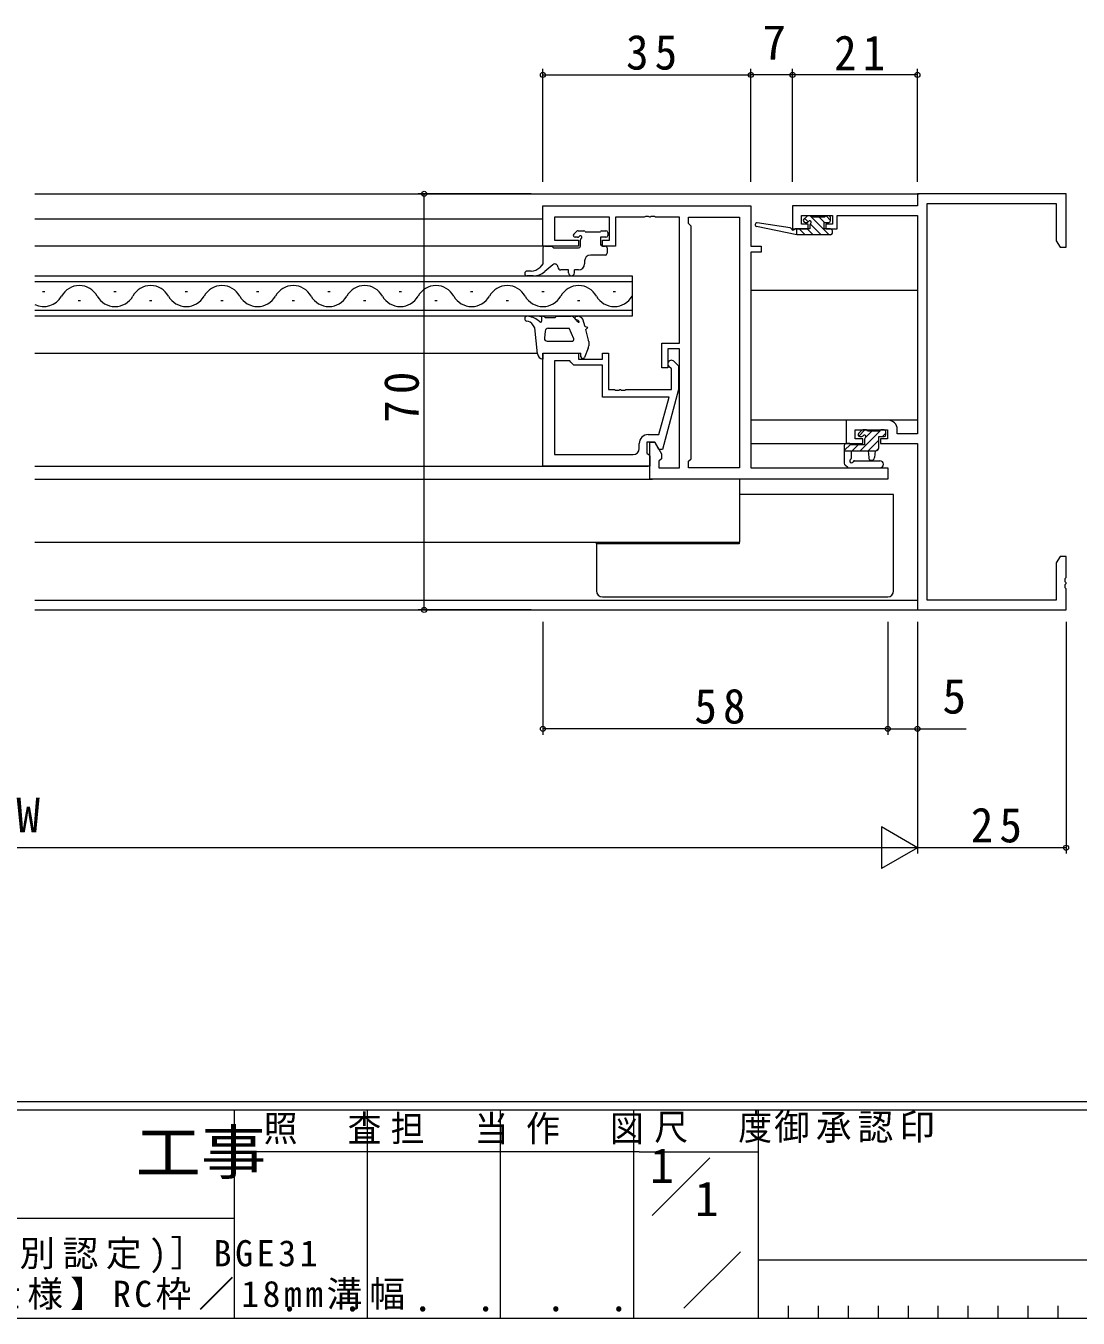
# Model space of a CAD drawing. Units: millimetres, scale not verified. Extents: x -594 to 199, y -420 to 144.
# Drawn here: x -111 to 66, y -420 to -202.6 of the extents above; entities that cross this region are included whole.
import ezdxf
from ezdxf.enums import TextEntityAlignment as Align

# ---------------------------------------------------------------- set-up
doc = ezdxf.new("R2010")
doc.units = ezdxf.units.MM
doc.header["$LTSCALE"] = 2
for name, color, linetype, lineweight in [('0-1_YKK_ZWAK', 7, 'Continuous', 9), ('0-3_YKK_11', 7, 'Continuous', 9), ('0-4_YKK_12', 2, 'Continuous', 9), ('0-5_YKK_13', 4, 'Continuous', 9), ('0-7_YKK_D', 6, 'Continuous', 9)]:
    doc.layers.add(name, color=color, linetype=linetype, lineweight=lineweight)
doc.layers.add('0-2_USER1', color=7, linetype='Continuous')
doc.styles.add('ＭＳ ゴシック', font='')
doc.styles.get('ＭＳ ゴシック').set_extended_font_data('MS Gothic')

msp = doc.modelspace()

# ---------------------------------------------------------------- linework, layer by layer
at = {"layer": '0-1_YKK_ZWAK'}
for p, q in [((178.8, -383.6), (-591.2, -383.6)), ((141, -385), (-591.2, -385)), ((-76, -385), (-76, -420)), ((-53.6, -385), (-53.6, -420)), ((-31.2, -385), (-31.2, -420)), ((-8.8, -385), (-8.8, -420)), ((12.2, -385), (12.2, -420)), ((-7.816, -391.999), (-76, -391.999)), ((-7.816, -391.999), (12.2, -391.999)), ((-5.63, -402.736), (4.064, -393.043)), ((-204.8, -403.199), (-76, -403.199)), ((-0.328, -418.345), (9.196, -408.821)), ((12.2, -410.2), (113, -410.2)), ((17.24, -417.9), (17.24, -420)), ((22.28, -417.9), (22.28, -420)), ((27.32, -417.9), (27.32, -420)), ((32.36, -417.9), (32.36, -420)), ((37.4, -417.9), (37.4, -420)), ((42.44, -417.9), (42.44, -420)), ((47.48, -417.9), (47.48, -420)), ((52.52, -417.9), (52.52, -420)), ((57.56, -417.9), (57.56, -420)), ((62.6, -417.9), (62.6, -420)), ((-591.2, -420), (141, -420))]:
    msp.add_line(p, q, dxfattribs=at)
at = {"layer": '0-3_YKK_11'}
for p, q in [((38.978, -230.86), (38.978, -232.86)), ((63.978, -230.86), (38.978, -230.86)), ((40.608, -232.49), (62.348, -232.49)), ((40.608, -299.23), (40.608, -232.49)), ((62.348, -232.49), (62.348, -238.769)), ((63.978, -239.86), (63.978, -230.86)), ((-24.022, -232.861), (10.978, -232.861)), ((-24.022, -239.661), (-24.022, -232.861)), ((-6.797, -234.671), (-6.98, -234.791)), ((-6.247, -234.671), (-6.797, -234.671)), ((-6.064, -234.791), (-6.247, -234.671)), ((-5.797, -234.671), (-5.98, -234.791)), ((-5.247, -234.671), (-5.797, -234.671)), ((-5.064, -234.791), (-5.247, -234.671)), ((10.978, -232.861), (10.978, -239.661)), ((17.978, -232.86), (17.978, -236.76)), ((38.978, -232.86), (17.978, -232.86)), ((19.478, -234.49), (24.678, -234.49)), ((19.478, -235.96), (19.478, -234.49)), ((24.678, -234.49), (24.678, -235.96)), ((25.478, -234.49), (38.978, -234.49)), ((25.478, -236.76), (25.478, -234.49)), ((38.978, -234.49), (38.978, -271.23)), ((-22.092, -234.791), (-22.092, -238.661)), ((-12.822, -234.791), (-22.092, -234.791)), ((-12.822, -238.661), (-12.822, -234.791)), ((-11.822, -234.791), (-11.822, -239.661)), ((-6.98, -234.791), (-11.822, -234.791)), ((-5.98, -234.791), (-6.064, -234.791)), ((-1.022, -234.791), (-5.064, -234.791)), ((-1.022, -255.96), (-1.022, -234.791)), ((0.478, -234.791), (9.048, -234.791)), ((0.478, -235.861), (0.478, -234.791)), ((0.908, -236.291), (0.478, -235.861)), ((0.908, -275.431), (0.908, -236.291)), ((9.048, -234.791), (9.048, -276.931)), ((9.048, -234.791), (9.048, -276.931)), ((17.978, -236.76), (20.578, -236.76)), ((20.578, -235.96), (19.478, -235.96)), ((20.578, -236.76), (20.578, -235.96)), ((23.578, -235.96), (23.578, -236.76)), ((24.678, -235.96), (23.578, -235.96)), ((23.578, -236.76), (25.478, -236.76)), ((-22.092, -238.661), (-18.022, -238.661)), ((-18.022, -238.661), (-18.022, -239.661)), ((-14.022, -238.661), (-12.822, -238.661)), ((-14.022, -239.661), (-14.022, -238.661)), ((62.348, -238.769), (62.978, -239.86)), ((-18.022, -239.661), (-24.022, -239.661)), ((-11.822, -239.661), (-14.022, -239.661)), ((10.978, -239.661), (12.678, -239.661)), ((10.978, -240.661), (10.978, -276.931)), ((12.678, -240.661), (10.978, -240.661)), ((12.678, -239.661), (12.678, -240.661)), ((62.978, -239.86), (63.978, -239.86)), ((-4.022, -255.96), (-1.022, -255.96)), ((-4.022, -260.161), (-4.022, -255.96)), ((-24.022, -257.661), (-18.022, -257.661)), ((-24.022, -276.661), (-24.022, -257.661)), ((-18.022, -257.661), (-18.022, -258.661)), ((-18.022, -258.661), (-14.022, -258.661)), ((-14.022, -257.661), (-13.022, -257.661)), ((-14.022, -258.661), (-14.022, -257.661)), ((-13.022, -257.661), (-13.022, -263.761)), ((-3.022, -256.961), (-3.022, -260.161)), ((-1.022, -256.961), (-3.022, -256.961)), ((-1.022, -276.931), (-1.022, -256.961)), ((-19.522, -258.96), (-22.092, -258.96)), ((-22.092, -258.96), (-22.092, -274.731)), ((-22.092, -258.96), (-22.092, -274.731)), ((-19.322, -259.161), (-19.522, -258.96)), ((-18.822, -259.661), (-19.322, -259.161)), ((-14.022, -259.661), (-18.822, -259.661)), ((-14.022, -265.061), (-14.022, -259.661)), ((-3.022, -260.161), (-4.022, -260.161)), ((-2.422, -260.309), (-2.846, -259.885)), ((-2.422, -263.761), (-2.422, -260.309)), ((-1.998, -259.036), (-1.222, -259.812)), ((-1.222, -259.812), (-1.222, -263.757)), ((-2.814, -265.061), (-14.022, -265.061)), ((-13.022, -263.761), (-11.98, -263.761)), ((-11.98, -263.761), (-11.797, -263.881)), ((-11.797, -263.881), (-11.247, -263.881)), ((-11.247, -263.881), (-11.064, -263.761)), ((-11.064, -263.761), (-10.98, -263.761)), ((-10.98, -263.761), (-10.797, -263.881)), ((-10.797, -263.881), (-10.247, -263.881)), ((-10.247, -263.881), (-10.064, -263.761)), ((-10.064, -263.761), (-2.422, -263.761)), ((-4.502, -271.361), (-2.814, -265.061)), ((-1.222, -263.757), (-3.929, -273.861)), ((26.978, -268.96), (26.978, -272.86)), ((34.078, -268.96), (26.978, -268.96)), ((-6.322, -271.361), (-4.502, -271.361)), ((28.478, -270.59), (33.948, -270.59)), ((28.478, -272.06), (28.478, -270.59)), ((33.948, -270.59), (33.948, -272.06)), ((35.578, -271.23), (35.578, -270.46)), ((38.978, -271.23), (35.578, -271.23)), ((-7.822, -273.731), (-7.822, -272.861)), ((-6.522, -272.661), (-6.522, -274.461)), ((-5.222, -272.661), (-6.522, -272.661)), ((-6.022, -272.661), (-5.222, -272.661)), ((-6.022, -278.861), (-6.022, -272.661)), ((-4.529, -273.861), (-5.222, -272.661)), ((-5.222, -272.661), (-4.092, -274.618)), ((-3.929, -273.861), (-4.529, -273.861)), ((26.978, -272.86), (29.778, -272.86)), ((29.778, -272.06), (28.478, -272.06)), ((29.778, -272.86), (29.778, -272.06)), ((32.778, -272.06), (32.778, -272.86)), ((33.948, -272.06), (32.778, -272.06)), ((32.778, -272.86), (38.978, -272.86)), ((38.978, -272.86), (38.978, -300.86)), ((-22.092, -274.731), (-8.822, -274.731)), ((-6.522, -274.461), (-6.322, -274.661)), ((-6.322, -274.661), (-6.022, -274.961)), ((-6.022, -274.961), (-6.022, -276.661)), ((-4.092, -275.431), (-4.522, -275.861)), ((-4.522, -275.861), (-4.522, -276.931)), ((-4.092, -274.618), (-4.092, -275.431)), ((0.478, -275.861), (0.908, -275.431)), ((0.478, -276.931), (0.478, -275.861)), ((-6.022, -276.661), (-24.022, -276.661)), ((-4.522, -276.931), (-1.022, -276.931)), ((9.048, -276.931), (0.478, -276.931)), ((10.978, -276.931), (33.978, -276.931)), ((33.978, -276.931), (33.978, -278.861)), ((33.978, -278.861), (-6.022, -278.861)), ((62.978, -291.86), (62.348, -292.951)), ((62.348, -292.951), (62.348, -299.23)), ((63.978, -291.86), (62.978, -291.86)), ((63.978, -295.402), (63.978, -291.86)), ((63.858, -295.585), (63.978, -295.402)), ((63.858, -296.135), (63.858, -295.585)), ((63.978, -296.318), (63.858, -296.135)), ((63.858, -296.585), (63.978, -296.402)), ((63.858, -297.135), (63.858, -296.585)), ((63.978, -297.318), (63.858, -297.135)), ((63.978, -296.402), (63.978, -296.318)), ((63.978, -300.86), (63.978, -297.318)), ((62.348, -299.23), (40.608, -299.23)), ((38.978, -300.86), (63.978, -300.86))]:
    msp.add_line(p, q, dxfattribs=at)
for centre, radius, start, end in [((-2.422, -259.461), 0.6, 44.99998, 225), ((34.078, -270.46), 1.5, 0, 89.99998), ((-6.322, -272.861), 1.5, 90, 179.99998), ((-8.822, -273.731), 1, 270, 359.99998)]:
    msp.add_arc(centre, radius, start, end, dxfattribs=at)
at = {"layer": '0-4_YKK_12'}
for p, q in [((-109.522, -230.86), (39.278, -230.86)), ((-109.522, -235.06), (-24.022, -235.06)), ((-23.522, -239.661), (-109.522, -239.661)), ((-109.522, -244.661), (-9.022, -244.661)), ((-9.022, -244.661), (-9.022, -251.46)), ((-9.022, -245.661), (-109.522, -245.661)), ((-108.222, -247.301), (-107.822, -247.301)), ((-96.222, -247.301), (-95.822, -247.301)), ((-84.222, -247.301), (-83.822, -247.301)), ((-72.222, -247.301), (-71.822, -247.301)), ((-60.222, -247.301), (-59.822, -247.301)), ((-48.222, -247.301), (-47.822, -247.301)), ((-36.222, -247.301), (-35.822, -247.301)), ((-24.222, -247.301), (-23.822, -247.301)), ((-12.222, -247.301), (-11.822, -247.301)), ((10.978, -247.06), (38.978, -247.06)), ((-102.222, -248.821), (-101.822, -248.821)), ((-90.222, -248.821), (-89.822, -248.821)), ((-78.222, -248.821), (-77.822, -248.821)), ((-66.222, -248.821), (-65.822, -248.821)), ((-54.222, -248.821), (-53.822, -248.821)), ((-42.222, -248.821), (-41.822, -248.821)), ((-30.222, -248.821), (-29.822, -248.821)), ((-18.222, -248.821), (-17.822, -248.821)), ((-109.522, -250.46), (-9.022, -250.46)), ((-9.022, -251.46), (-109.522, -251.46)), ((-109.522, -257.661), (-24.945, -257.661)), ((38.978, -268.96), (10.978, -268.96)), ((10.978, -272.86), (27.278, -272.86)), ((-109.522, -276.661), (-6.322, -276.661)), ((-109.522, -278.861), (-5.584, -278.861)), ((9.048, -278.861), (9.048, -289.46)), ((-109.522, -289.46), (9.048, -289.46)), ((-109.522, -299.23), (38.978, -299.23)), ((-109.522, -300.86), (39.278, -300.86))]:
    msp.add_line(p, q, dxfattribs=at)
for centre, start, end in [((-102.022, -249.737), 29.20253, 150.79745), ((-90.022, -249.737), 29.20253, 150.79745), ((-78.022, -249.737), 29.20253, 150.79745), ((-66.022, -249.737), 29.20253, 150.79745), ((-54.022, -249.737), 29.20253, 150.79745), ((-42.022, -249.737), 29.20253, 150.79745), ((-30.022, -249.737), 29.20253, 150.79745), ((-18.022, -249.737), 29.20253, 150.79745), ((-108.022, -246.384), 244.12236, 330.79745), ((-96.022, -246.384), 209.20253, 330.79745), ((-84.022, -246.384), 209.20253, 330.79745), ((-72.022, -246.384), 209.20253, 330.79745), ((-60.022, -246.384), 209.20253, 330.79745), ((-48.022, -246.384), 209.20253, 330.79745), ((-36.022, -246.384), 209.20253, 330.79745), ((-24.022, -246.384), 209.20253, 330.79745), ((-12.022, -246.384), 209.20253, 330.79745), ((-6.022, -249.737), 150.79732, 150.79745), ((-6.022, -246.384), 209.20253, 209.20267)]:
    msp.add_arc(centre, 3.437, start, end, dxfattribs=at)
at = {"layer": '0-5_YKK_13'}
for p, q in [((20.366, -234.648), (19.866, -235.148)), ((21.178, -234.56), (20.578, -234.56)), ((24.121, -237.76), (20.921, -234.56)), ((23.378, -234.76), (21.378, -234.76)), ((23.368, -235.66), (22.468, -234.76)), ((24.078, -234.56), (23.578, -234.56)), ((24.378, -235.323), (23.615, -234.56)), ((18.68, -237.76), (11.919, -236.354)), ((17.566, -236.587), (12.024, -235.763)), ((18.68, -236.76), (18.593, -236.746)), ((18.68, -237.76), (18.68, -236.76)), ((20.878, -236.76), (18.68, -236.76)), ((20.08, -237.76), (19.08, -236.76)), ((20.606, -235.593), (20.014, -235)), ((20.078, -235.66), (20.417, -235.66)), ((21.427, -237.76), (20.427, -236.76)), ((20.878, -236.121), (20.878, -236.76)), ((22.774, -237.76), (20.945, -235.932)), ((23.278, -235.66), (24.078, -235.66)), ((23.278, -236.76), (23.278, -235.66)), ((24.378, -236.76), (23.278, -236.76)), ((24.378, -235.36), (24.378, -234.86)), ((24.656, -236.949), (24.489, -236.782)), ((-18.834, -237.648), (-18.334, -237.148)), ((-18.183, -238.161), (-18.622, -238.161)), ((-18.122, -237.061), (-17.122, -237.061)), ((-17.722, -239.661), (-17.722, -238.621)), ((-16.922, -237.261), (-14.322, -237.261)), ((-14.322, -238.161), (-14.322, -239.361)), ((-13.422, -238.161), (-14.322, -238.161)), ((-14.122, -237.061), (-13.422, -237.061)), ((-13.122, -237.361), (-13.122, -237.861)), ((18.733, -237.76), (18.68, -237.707)), ((24.378, -237.76), (18.68, -237.76)), ((24.678, -237.46), (24.678, -237.06)), ((-24.022, -239.961), (-24.022, -242.661)), ((-23.722, -239.661), (-22.522, -239.661)), ((-13.522, -241.161), (-16.022, -241.161)), ((-14.022, -239.661), (-13.522, -239.661)), ((-13.222, -239.961), (-13.222, -240.861)), ((-24.022, -242.661), (-24.567, -243.236)), ((-22.346, -242.779), (-23.722, -243.948)), ((-17.022, -242.161), (-17.022, -242.661)), ((-26.019, -243.861), (-26.685, -243.861)), ((-25.663, -244.661), (-26.685, -244.661)), ((-19.722, -243.661), (-21.022, -243.661)), ((-19.722, -244.161), (-19.722, -243.661)), ((-18.722, -244.161), (-18.722, -243.661)), ((-18.022, -243.661), (-18.722, -243.661)), ((-24.631, -251.46), (-24.131, -251.46)), ((-24.231, -251.56), (-24.631, -251.46)), ((-24.231, -252.239), (-24.231, -251.56)), ((-23.631, -251.66), (-21.967, -251.661)), ((-21.967, -251.661), (-21.914, -251.586)), ((-21.67, -251.46), (-19.259, -251.46)), ((-18.883, -251.631), (-18.385, -252.198)), ((-18.381, -251.46), (-18.176, -251.46)), ((-16.948, -253.219), (-17.313, -251.955)), ((-25.37, -253.39), (-25.7, -252.903)), ((-24.934, -257.767), (-25.37, -253.39)), ((-24.565, -252.413), (-24.824, -252.189)), ((-23.628, -253.961), (-23.785, -255.161)), ((-23.127, -253.461), (-19.588, -253.461)), ((-18.853, -255.233), (-19.588, -253.461)), ((-16.495, -253.348), (-16.948, -253.219)), ((-16.81, -253.699), (-16.495, -253.348)), ((-16.361, -255.454), (-16.81, -253.699)), ((-23.305, -255.661), (-19.125, -255.661)), ((-16.322, -255.731), (-16.322, -256.455)), ((-24.022, -257.661), (-24.022, -258.659)), ((-24.022, -257.661), (-17.622, -257.661)), ((-17.622, -258.261), (-17.622, -257.661)), ((-16.4, -256.843), (-17.046, -258.377)), ((29.566, -270.678), (29.066, -271.178)), ((30.147, -270.59), (29.103, -271.634)), ((29.278, -271.69), (29.617, -271.69)), ((32.641, -270.79), (29.341, -274.09)), ((30.378, -270.59), (29.778, -270.59)), ((31.294, -270.79), (30.315, -271.769)), ((32.678, -270.79), (30.578, -270.79)), ((32.478, -271.69), (33.378, -271.69)), ((32.478, -273.59), (32.478, -271.69)), ((32.837, -270.594), (32.682, -270.749)), ((33.378, -270.59), (32.878, -270.59)), ((33.678, -271.101), (33.088, -271.69)), ((33.678, -271.39), (33.678, -270.89)), ((27.75, -272.988), (26.678, -274.059)), ((26.678, -273.19), (26.678, -276.153)), ((27.578, -272.89), (26.978, -272.89)), ((30.078, -273.09), (27.778, -273.09)), ((28.994, -273.09), (27.994, -274.09)), ((30.078, -272.151), (30.078, -273.09)), ((32.478, -272.301), (30.688, -274.09)), ((32.474, -273.651), (32.039, -274.086)), ((26.678, -274.09), (31.978, -274.09)), ((27.878, -275.27), (27.878, -274.09)), ((28.414, -275.76), (32.661, -275.76)), ((30.678, -274.09), (30.78, -275.234)), ((31.878, -274.09), (31.776, -275.234)), ((27.293, -276.892), (26.862, -276.54)), ((27.483, -276.96), (32.661, -276.96)), ((33.978, -281.46), (9.048, -281.46)), ((34.978, -281.46), (33.978, -281.46)), ((34.978, -297.66), (34.978, -281.46)), ((-15.022, -289.76), (-15.022, -289.46)), ((8.978, -289.76), (-14.022, -289.76)), ((8.978, -289.46), (8.978, -289.76)), ((-14.022, -298.66), (33.978, -298.66))]:
    msp.add_line(p, q, dxfattribs=at)
for points in [[(-22.522, -239.661), (-22.222, -239.961), (-18.022, -239.961)], [(-14.022, -289.76), (-15.022, -289.76), (-15.022, -297.66)], [(8.88, -289.76), (8.86, -289.684), (8.839, -289.46)]]:
    msp.add_lwpolyline(points, dxfattribs=at)
for centre, radius, start, end in [((20.578, -234.86), 0.3, 90, 135), ((21.178, -234.76), 0.2, 0, 90), ((23.578, -234.76), 0.2, 90, 180), ((24.078, -234.86), 0.3, 0, 90), ((11.98, -236.06), 0.3, 81.55064, 258.25018), ((17.522, -236.883), 0.3, 21.55064, 81.55064), ((18.08, -236.663), 0.3, 201.55064, 320.80246), ((18.545, -237.042), 0.3, 80.80246, 140.80246), ((20.078, -235.36), 0.3, 135, 270), ((20.417, -235.36), 0.3, 270, 326.94426), ((20.878, -235.66), 0.25, 303.05573, 146.94426), ((21.178, -236.121), 0.3, 123.05573, 180), ((24.078, -235.36), 0.3, 270, 0), ((24.378, -237.06), 0.3, 0, 90), ((-18.622, -237.861), 0.3, 135, 270), ((-18.122, -237.361), 0.3, 90, 135), ((-18.183, -237.861), 0.3, 270, 326.94426), ((-17.722, -238.161), 0.25, 303.05573, 146.94426), ((-17.422, -238.621), 0.3, 123.05573, 180), ((-17.122, -237.261), 0.2, 0, 90), ((-14.122, -237.261), 0.2, 90, 180), ((-13.422, -237.361), 0.3, 0, 90), ((-13.422, -237.861), 0.3, 270, 0), ((24.378, -237.46), 0.3, 270, 0), ((-23.722, -239.961), 0.3, 90, 180), ((-18.022, -239.661), 0.3, 270, 0), ((-16.022, -242.161), 1, 90, 180), ((-14.022, -239.361), 0.3, 180, 270), ((-13.522, -239.961), 0.3, 0, 90), ((-13.522, -240.861), 0.3, 270, 0), ((-26.019, -241.861), 2, 270, 316.56767), ((-22.022, -243.161), 0.5, 0, 130.32854), ((-21.022, -243.161), 0.5, 180, 270), ((-18.022, -242.661), 1, 270, 0), ((-26.685, -244.261), 0.4, 90, 270), ((-25.663, -241.661), 3, 270, 310.32854), ((-19.222, -244.161), 0.5, 180, 0), ((-26.687, -251.862), 0.4, 87.83269, 262.29668), ((-26.785, -254.46), 3, 49.18033, 87.83269), ((-24.126, -252.173), 0.713, 46.00589, 90.38626), ((-21.67, -251.761), 0.3, 90, 144.46231), ((-19.259, -251.961), 0.5, 41.27396, 90), ((-18.381, -251.761), 0.3, 90, 267.77596), ((-18.412, -252.56), 0.5, 14.02821, 87.77596), ((-18.176, -252.461), 1, 30.38434, 90), ((-26.942, -253.744), 1.5, 34.1127, 82.29668), ((-24.443, -252.239), 0.212, 235.00812, 0.02045), ((-23.127, -253.961), 0.5, 90, 180), ((-17.634, -251.538), 1, 221.27396, 250.18794), ((-17.961, -252.446), 0.0348, 250.18794, 12.70642), ((-23.285, -255.161), 0.5, 180, 267.76285), ((-19.125, -255.361), 0.3, 270, 25.05435), ((-17.322, -256.455), 1, 337.1853, 0), ((-17.322, -255.731), 1, 0, 16.09694), ((-23.939, -257.663), 1, 185.76024, 265.25146), ((-17.322, -258.261), 0.3, 180, 337.1853), ((29.278, -271.39), 0.3, 135, 270), ((29.778, -270.89), 0.3, 90, 135), ((29.617, -271.39), 0.3, 270, 326.94426), ((30.078, -271.69), 0.25, 303.05573, 146.94426), ((30.378, -270.79), 0.2, 0, 90), ((32.878, -270.79), 0.2, 90, 180), ((33.378, -270.89), 0.3, 0, 90), ((33.378, -271.39), 0.3, 270, 0), ((26.978, -273.19), 0.3, 90, 180), ((27.578, -273.09), 0.2, 0, 90), ((30.378, -272.151), 0.3, 123.05573, 180), ((31.978, -273.59), 0.5, 270, 0), ((27.878, -275.79), 0.3, 119.99998, 333.2563), ((27.578, -275.27), 0.3, 300, 0), ((28.414, -276.06), 0.3, 90, 153.2563), ((31.278, -275.19), 0.5, 185.09206, 354.90793), ((32.661, -276.36), 0.6, 270, 90), ((27.178, -276.153), 0.5, 180, 230.76546), ((27.483, -276.66), 0.3, 230.76546, 270), ((-14.022, -297.66), 1, 180, 270), ((33.978, -297.66), 1, 270, 0)]:
    msp.add_arc(centre, radius, start, end, dxfattribs=at)
at = {"layer": '0-7_YKK_D'}
for p, q in [((-24.022, -228.86), (-24.022, -209.86)), ((-24.022, -210.86), (10.978, -210.86)), ((10.978, -228.86), (10.978, -209.86)), ((10.978, -228.86), (10.978, -209.86)), ((17.978, -210.86), (10.978, -210.86)), ((17.978, -228.86), (17.978, -209.86)), ((17.978, -228.86), (17.978, -209.86)), ((38.978, -210.86), (17.978, -210.86)), ((38.978, -228.86), (38.978, -209.86)), ((-26.022, -230.86), (-45.022, -230.86)), ((-44.022, -300.86), (-44.022, -230.86)), ((-26.022, -300.86), (-45.022, -300.86)), ((-24.022, -302.86), (-24.022, -321.86)), ((33.978, -302.86), (33.978, -321.86)), ((33.978, -302.86), (33.978, -321.86)), ((38.978, -302.86), (38.978, -321.86)), ((38.978, -302.86), (38.978, -341.86)), ((38.978, -302.86), (38.978, -341.86)), ((63.978, -302.86), (63.978, -341.86)), ((33.978, -320.86), (-24.022, -320.86)), ((33.978, -320.86), (38.978, -320.86)), ((38.978, -320.86), (47.178, -320.86)), ((32.916, -337.36), (32.916, -344.36)), ((38.978, -340.86), (32.916, -337.36)), ((31.978, -340.86), (-254.022, -340.86)), ((38.978, -340.86), (26.853, -340.86)), ((38.978, -340.86), (32.916, -344.36)), ((63.978, -340.86), (38.978, -340.86))]:
    msp.add_line(p, q, dxfattribs=at)
for centre in [(-24.022, -210.86), (10.978, -210.86), (10.978, -210.86), (17.978, -210.86), (17.978, -210.86), (38.978, -210.86), (-44.022, -230.86), (-44.022, -300.86), (-24.022, -320.86), (33.978, -320.86), (33.978, -320.86), (38.978, -320.86), (63.978, -340.86)]:
    msp.add_circle(centre, 0.425, dxfattribs=at)

# ---------------------------------------------------------------- texts
at = {"layer": '0-1_YKK_ZWAK', "color": 3, "style": 'ＭＳ ゴシック', "width": 1.1}
msp.add_text('工事', height=7.331, dxfattribs=at).set_placement((-92.569, -397.956), align=Align.BOTTOM_LEFT)
at = {"layer": '0-1_YKK_ZWAK', "char_height": 4.399, "attachment_point": 7, "style": 'ＭＳ ゴシック'}
for s, insert in [('\\T1.24;\\W0.95;照\\~\\~査', (-71.011, -390.78)), ('\\T1.24;\\W0.95;担\\~\\~当', (-49.645, -390.78)), ('\\T1.24;\\W0.95;作\\~\\~図', (-26.88, -390.762)), ('\\T1.24;\\W0.95;尺\\~\\~度', (-5.288, -390.537)), ('\\T1.17;御承認印', (14.867, -390.533)), ('\\T1.24;\\W0.95;\\~．\\~．', (-71.545, -418.946)), ('\\T1.24;\\W0.95;\\~．\\~．', (-49.145, -418.946)), ('\\T1.24;\\W0.95;\\~．\\~．', (-26.745, -418.946))]:
    msp.add_mtext(s, dxfattribs=dict(at, insert=insert))
at = {"layer": '0-2_USER1', "style": 'ＭＳ ゴシック'}
for p in [(-6, -398.999), (1.533, -404.599)]:
    msp.add_text('1', height=5.865, dxfattribs=at).set_placement(p, align=Align.BOTTOM_LEFT)
at = {"layer": '0-2_USER1', "char_height": 4.399, "attachment_point": 7, "style": 'ＭＳ ゴシック'}
for s, insert in [('\\T1.21;［大臣認定防火設備(個別認定)］BGE31', (-188.303, -412.449)), ('\\T1.2;内倒し窓【2段階オープン仕様】RC枠／18mm溝幅', (-200.763, -418.625))]:
    msp.add_mtext(s, dxfattribs=dict(at, insert=insert))
at = {"layer": '0-7_YKK_D', "color": 7, "style": 'ＭＳ ゴシック'}
for s, p in [('7', (12.878, -210.06)), ('5', (43.178, -320.06)), ('W', (-112.622, -340.06))]:
    msp.add_text(s, height=5.865, dxfattribs=at).set_placement(p, align=Align.BOTTOM_LEFT)
at = {"layer": '0-7_YKK_D', "color": 7, "char_height": 5.865, "attachment_point": 7, "style": 'ＭＳ ゴシック'}
for s, insert in [('\\T1.27;\\W0.95;35', (-10.042, -210.06)), ('\\T1.27;\\W0.95;21', (24.958, -210.06)), ('\\T1.27;\\W0.95;58', (1.458, -320.06)), ('\\T1.27;\\W0.95;25', (47.958, -340.06))]:
    msp.add_mtext(s, dxfattribs=dict(at, insert=insert))
at = {"layer": '0-7_YKK_D', "color": 7, "insert": (-44.822, -269.38), "char_height": 5.865, "attachment_point": 7, "rotation": 90, "style": 'ＭＳ ゴシック'}
msp.add_mtext('\\T1.27;\\W0.95;70', dxfattribs=at)

doc.saveas('drawing.dxf')
